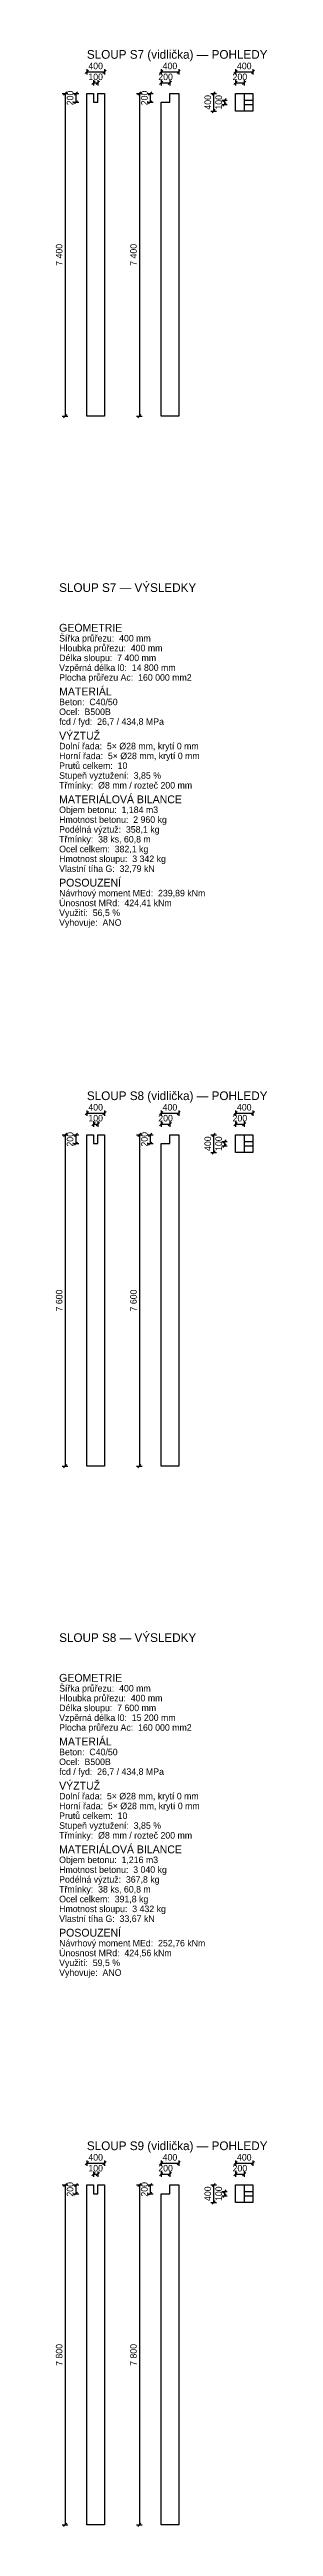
# Model space of a CAD drawing. Header units: millimetres. Extents: x -309 to 21690, y -1871722 to 127.
# Drawn here: x -77 to 4761, y -587862 to -531013 of the extents above; entities that cross this region are included whole.
import ezdxf
from ezdxf.enums import TextEntityAlignment as Align

# ---------------------------------------------------------------- set-up
doc = ezdxf.new("R2010")
doc.units = ezdxf.units.MM
doc.layers.add('OPTICORS_BETON', color=7, linetype='CONTINUOUS')
doc.layers.add('OPTICORS_KOTY', color=3, linetype='CONTINUOUS')

msp = doc.modelspace()

# ---------------------------------------------------------------- linework, layer by layer
at = {"layer": 'OPTICORS_BETON'}
for p, q in [((4235, -532025), (4235, -532425)), ((4235, -532175), (4435, -532175)), ((4235, -532275), (4435, -532275)), ((4235, -555925), (4235, -556325)), ((4235, -556075), (4435, -556075)), ((4235, -556175), (4435, -556175)), ((4235, -580025), (4235, -580425)), ((4235, -580175), (4435, -580175)), ((4235, -580275), (4435, -580275))]:
    msp.add_line(p, q, dxfattribs=at)
for points in [[(635, -532025), (785, -532025), (785, -532225), (885, -532225), (885, -532025), (1035, -532025), (1035, -539425), (635, -539425)], [(2535, -532025), (2735, -532025), (2735, -539425), (2335, -539425), (2335, -532225), (2535, -532225)], [(4035, -532025), (4435, -532025), (4435, -532425), (4035, -532425)], [(635, -555925), (785, -555925), (785, -556125), (885, -556125), (885, -555925), (1035, -555925), (1035, -563525), (635, -563525)], [(2535, -555925), (2735, -555925), (2735, -563525), (2335, -563525), (2335, -556125), (2535, -556125)], [(4035, -555925), (4435, -555925), (4435, -556325), (4035, -556325)], [(635, -580025), (785, -580025), (785, -580225), (885, -580225), (885, -580025), (1035, -580025), (1035, -587825), (635, -587825)], [(2535, -580025), (2735, -580025), (2735, -587825), (2335, -587825), (2335, -580225), (2535, -580225)], [(4035, -580025), (4435, -580025), (4435, -580425), (4035, -580425)]]:
    msp.add_lwpolyline(points, close=True, dxfattribs=at)
at = {"layer": 'OPTICORS_KOTY'}
for p, q in [((597.5, -531562.5), (672.5, -531487.5)), ((635, -531462.5), (635, -531587.5)), ((635, -531525), (1035, -531525)), ((997.5, -531562.5), (1072.5, -531487.5)), ((1035, -531462.5), (1035, -531587.5)), ((2297.5, -531562.5), (2372.5, -531487.5)), ((2335, -531462.5), (2335, -531587.5)), ((2335, -531525), (2735, -531525)), ((2697.5, -531562.5), (2772.5, -531487.5)), ((2735, -531462.5), (2735, -531587.5)), ((3997.5, -531562.5), (4072.5, -531487.5)), ((4035, -531462.5), (4035, -531587.5)), ((4035, -531525), (4435, -531525)), ((4397.5, -531562.5), (4472.5, -531487.5)), ((4435, -531462.5), (4435, -531587.5)), ((72.5, -532025), (197.5, -532025)), ((97.5, -532062.5), (172.5, -531987.5)), ((135, -532025), (135, -539425)), ((322.5, -532025), (447.5, -532025)), ((347.5, -532062.5), (422.5, -531987.5)), ((385, -532025), (385, -532225)), ((747.5, -531812.5), (822.5, -531737.5)), ((785, -531712.5), (785, -531837.5)), ((785, -531775), (885, -531775)), ((847.5, -531812.5), (922.5, -531737.5)), ((885, -531712.5), (885, -531837.5)), ((1772.5, -532025), (1897.5, -532025)), ((1797.5, -532062.5), (1872.5, -531987.5)), ((1835, -532025), (1835, -539425)), ((2022.5, -532025), (2147.5, -532025)), ((2047.5, -532062.5), (2122.5, -531987.5)), ((2085, -532025), (2085, -532225)), ((2297.5, -531812.5), (2372.5, -531737.5)), ((2335, -531712.5), (2335, -531837.5)), ((2335, -531775), (2535, -531775)), ((2497.5, -531812.5), (2572.5, -531737.5)), ((2535, -531712.5), (2535, -531837.5)), ((3472.5, -532025), (3597.5, -532025)), ((3497.5, -532062.5), (3572.5, -531987.5)), ((3535, -532025), (3535, -532425)), ((3997.5, -531812.5), (4072.5, -531737.5)), ((4035, -531712.5), (4035, -531837.5)), ((4035, -531775), (4235, -531775)), ((4197.5, -531812.5), (4272.5, -531737.5)), ((4235, -531712.5), (4235, -531837.5)), ((322.5, -532225), (447.5, -532225)), ((347.5, -532262.5), (422.5, -532187.5)), ((2022.5, -532225), (2147.5, -532225)), ((2047.5, -532262.5), (2122.5, -532187.5)), ((3472.5, -532425), (3597.5, -532425)), ((3497.5, -532462.5), (3572.5, -532387.5)), ((3722.5, -532175), (3847.5, -532175)), ((3722.5, -532275), (3847.5, -532275)), ((3747.5, -532212.5), (3822.5, -532137.5)), ((3747.5, -532312.5), (3822.5, -532237.5)), ((3785, -532175), (3785, -532275)), ((72.5, -539425), (197.5, -539425)), ((97.5, -539462.5), (172.5, -539387.5)), ((1772.5, -539425), (1897.5, -539425)), ((1797.5, -539462.5), (1872.5, -539387.5)), ((597.5, -555462.5), (672.5, -555387.5)), ((635, -555362.5), (635, -555487.5)), ((997.5, -555462.5), (1072.5, -555387.5)), ((1035, -555362.5), (1035, -555487.5)), ((2297.5, -555462.5), (2372.5, -555387.5)), ((2335, -555362.5), (2335, -555487.5)), ((2697.5, -555462.5), (2772.5, -555387.5)), ((2735, -555362.5), (2735, -555487.5)), ((3997.5, -555462.5), (4072.5, -555387.5)), ((4035, -555362.5), (4035, -555487.5)), ((4397.5, -555462.5), (4472.5, -555387.5)), ((4435, -555362.5), (4435, -555487.5)), ((72.5, -555925), (197.5, -555925)), ((97.5, -555962.5), (172.5, -555887.5)), ((135, -555925), (135, -563525)), ((322.5, -555925), (447.5, -555925)), ((347.5, -555962.5), (422.5, -555887.5)), ((385, -555925), (385, -556125)), ((635, -555425), (1035, -555425)), ((747.5, -555712.5), (822.5, -555637.5)), ((785, -555612.5), (785, -555737.5)), ((785, -555675), (885, -555675)), ((847.5, -555712.5), (922.5, -555637.5)), ((885, -555612.5), (885, -555737.5)), ((1772.5, -555925), (1897.5, -555925)), ((1797.5, -555962.5), (1872.5, -555887.5)), ((1835, -555925), (1835, -563525)), ((2022.5, -555925), (2147.5, -555925)), ((2047.5, -555962.5), (2122.5, -555887.5)), ((2085, -555925), (2085, -556125)), ((2297.5, -555712.5), (2372.5, -555637.5)), ((2335, -555425), (2735, -555425)), ((2335, -555612.5), (2335, -555737.5)), ((2335, -555675), (2535, -555675)), ((2497.5, -555712.5), (2572.5, -555637.5)), ((2535, -555612.5), (2535, -555737.5)), ((3472.5, -555925), (3597.5, -555925)), ((3497.5, -555962.5), (3572.5, -555887.5)), ((3535, -555925), (3535, -556325)), ((3997.5, -555712.5), (4072.5, -555637.5)), ((4035, -555425), (4435, -555425)), ((4035, -555612.5), (4035, -555737.5)), ((4035, -555675), (4235, -555675)), ((4197.5, -555712.5), (4272.5, -555637.5)), ((4235, -555612.5), (4235, -555737.5)), ((322.5, -556125), (447.5, -556125)), ((347.5, -556162.5), (422.5, -556087.5)), ((2022.5, -556125), (2147.5, -556125)), ((2047.5, -556162.5), (2122.5, -556087.5)), ((3472.5, -556325), (3597.5, -556325)), ((3497.5, -556362.5), (3572.5, -556287.5)), ((3722.5, -556075), (3847.5, -556075)), ((3722.5, -556175), (3847.5, -556175)), ((3747.5, -556112.5), (3822.5, -556037.5)), ((3747.5, -556212.5), (3822.5, -556137.5)), ((3785, -556075), (3785, -556175)), ((72.5, -563525), (197.5, -563525)), ((97.5, -563562.5), (172.5, -563487.5)), ((1772.5, -563525), (1897.5, -563525)), ((1797.5, -563562.5), (1872.5, -563487.5)), ((597.5, -579562.5), (672.5, -579487.5)), ((635, -579462.5), (635, -579587.5)), ((635, -579525), (1035, -579525)), ((747.5, -579812.5), (822.5, -579737.5)), ((785, -579712.5), (785, -579837.5)), ((785, -579775), (885, -579775)), ((847.5, -579812.5), (922.5, -579737.5)), ((885, -579712.5), (885, -579837.5)), ((997.5, -579562.5), (1072.5, -579487.5)), ((1035, -579462.5), (1035, -579587.5)), ((2297.5, -579562.5), (2372.5, -579487.5)), ((2297.5, -579812.5), (2372.5, -579737.5)), ((2335, -579462.5), (2335, -579587.5)), ((2335, -579525), (2735, -579525)), ((2335, -579712.5), (2335, -579837.5)), ((2335, -579775), (2535, -579775)), ((2497.5, -579812.5), (2572.5, -579737.5)), ((2535, -579712.5), (2535, -579837.5)), ((2697.5, -579562.5), (2772.5, -579487.5)), ((2735, -579462.5), (2735, -579587.5)), ((3997.5, -579562.5), (4072.5, -579487.5)), ((3997.5, -579812.5), (4072.5, -579737.5)), ((4035, -579462.5), (4035, -579587.5)), ((4035, -579525), (4435, -579525)), ((4035, -579712.5), (4035, -579837.5)), ((4035, -579775), (4235, -579775)), ((4197.5, -579812.5), (4272.5, -579737.5)), ((4235, -579712.5), (4235, -579837.5)), ((4397.5, -579562.5), (4472.5, -579487.5)), ((4435, -579462.5), (4435, -579587.5)), ((72.5, -580025), (197.5, -580025)), ((97.5, -580062.5), (172.5, -579987.5)), ((135, -580025), (135, -587825)), ((322.5, -580025), (447.5, -580025)), ((322.5, -580225), (447.5, -580225)), ((347.5, -580062.5), (422.5, -579987.5)), ((347.5, -580262.5), (422.5, -580187.5)), ((385, -580025), (385, -580225)), ((1772.5, -580025), (1897.5, -580025)), ((1797.5, -580062.5), (1872.5, -579987.5)), ((1835, -580025), (1835, -587825)), ((2022.5, -580025), (2147.5, -580025)), ((2022.5, -580225), (2147.5, -580225)), ((2047.5, -580062.5), (2122.5, -579987.5)), ((2047.5, -580262.5), (2122.5, -580187.5)), ((2085, -580025), (2085, -580225)), ((3472.5, -580025), (3597.5, -580025)), ((3472.5, -580425), (3597.5, -580425)), ((3497.5, -580062.5), (3572.5, -579987.5)), ((3497.5, -580462.5), (3572.5, -580387.5)), ((3535, -580025), (3535, -580425)), ((3722.5, -580175), (3847.5, -580175)), ((3722.5, -580275), (3847.5, -580275)), ((3747.5, -580212.5), (3822.5, -580137.5)), ((3747.5, -580312.5), (3822.5, -580237.5)), ((3785, -580175), (3785, -580275)), ((97.5, -587862.5), (172.5, -587787.5)), ((1797.5, -587862.5), (1872.5, -587787.5)), ((72.5, -587825), (197.5, -587825)), ((1772.5, -587825), (1897.5, -587825))]:
    msp.add_line(p, q, dxfattribs=at)

# ---------------------------------------------------------------- texts
for s, height, p in [('SLOUP S7 (vidlička) — POHLEDY', 200, (635, -531225)), ('SLOUP S7 — VÝSLEDKY', 200, (0, -543462.5)), ('Šířka průřezu:  400 mm', 150, (0, -544600)), ('GEOMETRIE', 180, (0, -544375)), ('Vzpěrná délka l0:  14 800 mm', 150, (0, -545275)), ('Hloubka průřezu:  400 mm', 150, (0, -544825)), ('Délka sloupu:  7 400 mm', 150, (0, -545050)), ('Plocha průřezu Ac:  160 000 mm2', 150, (0, -545500)), ('MATERIÁL', 180, (0, -545837.5)), ('Ocel:  B500B', 150, (0, -546287.5)), ('Beton:  C40/50', 150, (0, -546062.5)), ('VÝZTUŽ', 180, (0, -546850)), ('fcd / fyd:  26,7 / 434,8 MPa', 150, (0, -546512.5)), ('Dolní řada:  5× %%c28 mm, krytí 0 mm', 150, (0, -547075)), ('Horní řada:  5× %%c28 mm, krytí 0 mm', 150, (0, -547300)), ('Prutů celkem:  10', 150, (0, -547525)), ('Třmínky:  %%c8 mm / rozteč 200 mm', 150, (0, -547975)), ('Stupeň vyztužení:  3,85 %', 150, (0, -547750)), ('Objem betonu:  1,184 m3', 150, (0, -548537.5)), ('MATERIÁLOVÁ BILANCE', 180, (0, -548312.5)), ('Třmínky:  38 ks, 60,8 m', 150, (0, -549212.5)), ('Hmotnost betonu:  2 960 kg', 150, (0, -548762.5)), ('Podélná výztuž:  358,1 kg', 150, (0, -548987.5)), ('Vlastní tíha G:  32,79 kN', 150, (0, -549887.5)), ('Ocel celkem:  382,1 kg', 150, (0, -549437.5)), ('Hmotnost sloupu:  3 342 kg', 150, (0, -549662.5)), ('Návrhový moment MEd:  239,89 kNm', 150, (0, -550450)), ('POSOUZENÍ', 180, (0, -550225)), ('Využití:  56,5 %', 150, (0, -550900)), ('Únosnost MRd:  424,41 kNm', 150, (0, -550675)), ('Vyhovuje:  ANO', 150, (0, -551125)), ('SLOUP S8 (vidlička) — POHLEDY', 200, (635, -555125)), ('SLOUP S8 — VÝSLEDKY', 200, (0, -567562.5)), ('GEOMETRIE', 180, (0, -568475)), ('Šířka průřezu:  400 mm', 150, (0, -568700)), ('Hloubka průřezu:  400 mm', 150, (0, -568925)), ('Délka sloupu:  7 600 mm', 150, (0, -569150)), ('Vzpěrná délka l0:  15 200 mm', 150, (0, -569375)), ('Plocha průřezu Ac:  160 000 mm2', 150, (0, -569600)), ('Beton:  C40/50', 150, (0, -570162.5)), ('MATERIÁL', 180, (0, -569937.5)), ('VÝZTUŽ', 180, (0, -570950)), ('fcd / fyd:  26,7 / 434,8 MPa', 150, (0, -570612.5)), ('Ocel:  B500B', 150, (0, -570387.5)), ('Dolní řada:  5× %%c28 mm, krytí 0 mm', 150, (0, -571175)), ('Horní řada:  5× %%c28 mm, krytí 0 mm', 150, (0, -571400)), ('Stupeň vyztužení:  3,85 %', 150, (0, -571850)), ('Prutů celkem:  10', 150, (0, -571625)), ('Třmínky:  %%c8 mm / rozteč 200 mm', 150, (0, -572075)), ('MATERIÁLOVÁ BILANCE', 180, (0, -572412.5)), ('Objem betonu:  1,216 m3', 150, (0, -572637.5)), ('Hmotnost betonu:  3 040 kg', 150, (0, -572862.5)), ('Podélná výztuž:  367,8 kg', 150, (0, -573087.5)), ('Třmínky:  38 ks, 60,8 m', 150, (0, -573312.5)), ('Ocel celkem:  391,8 kg', 150, (0, -573537.5)), ('Hmotnost sloupu:  3 432 kg', 150, (0, -573762.5)), ('Vlastní tíha G:  33,67 kN', 150, (0, -573987.5)), ('POSOUZENÍ', 180, (0, -574325)), ('Únosnost MRd:  424,56 kNm', 150, (0, -574775)), ('Návrhový moment MEd:  252,76 kNm', 150, (0, -574550)), ('Využití:  59,5 %', 150, (0, -575000)), ('Vyhovuje:  ANO', 150, (0, -575225)), ('SLOUP S9 (vidlička) — POHLEDY', 200, (635, -579225))]:
    msp.add_text(s, height=height, dxfattribs=at).set_placement(p)
for s, p in [('400', (835, -531390)), ('400', (2535, -531390)), ('400', (4235, -531390)), ('100', (835, -531640)), ('200', (2435, -531640)), ('200', (4135, -531640)), ('400', (835, -555290)), ('400', (2535, -555290)), ('400', (4235, -555290)), ('100', (835, -555540)), ('200', (2435, -555540)), ('200', (4135, -555540)), ('400', (835, -579390)), ('100', (835, -579640)), ('200', (2435, -579640)), ('400', (2535, -579390)), ('200', (4135, -579640)), ('400', (4235, -579390))]:
    msp.add_text(s, height=150, dxfattribs=at).set_placement(p, align=Align.MIDDLE)
for s, p in [('200', (250, -532125)), ('200', (1950, -532125)), ('400', (3400, -532225)), ('100', (3650, -532225)), ('7 400', (0, -535725)), ('7 400', (1700, -535725)), ('200', (250, -556025)), ('200', (1950, -556025)), ('400', (3400, -556125)), ('100', (3650, -556125)), ('7 600', (0, -559725)), ('7 600', (1700, -559725)), ('200', (250, -580125)), ('200', (1950, -580125)), ('400', (3400, -580225)), ('100', (3650, -580225)), ('7 800', (0, -583925)), ('7 800', (1700, -583925))]:
    msp.add_text(s, height=150, rotation=90, dxfattribs=at).set_placement(p, align=Align.MIDDLE)

doc.saveas('drawing.dxf')
